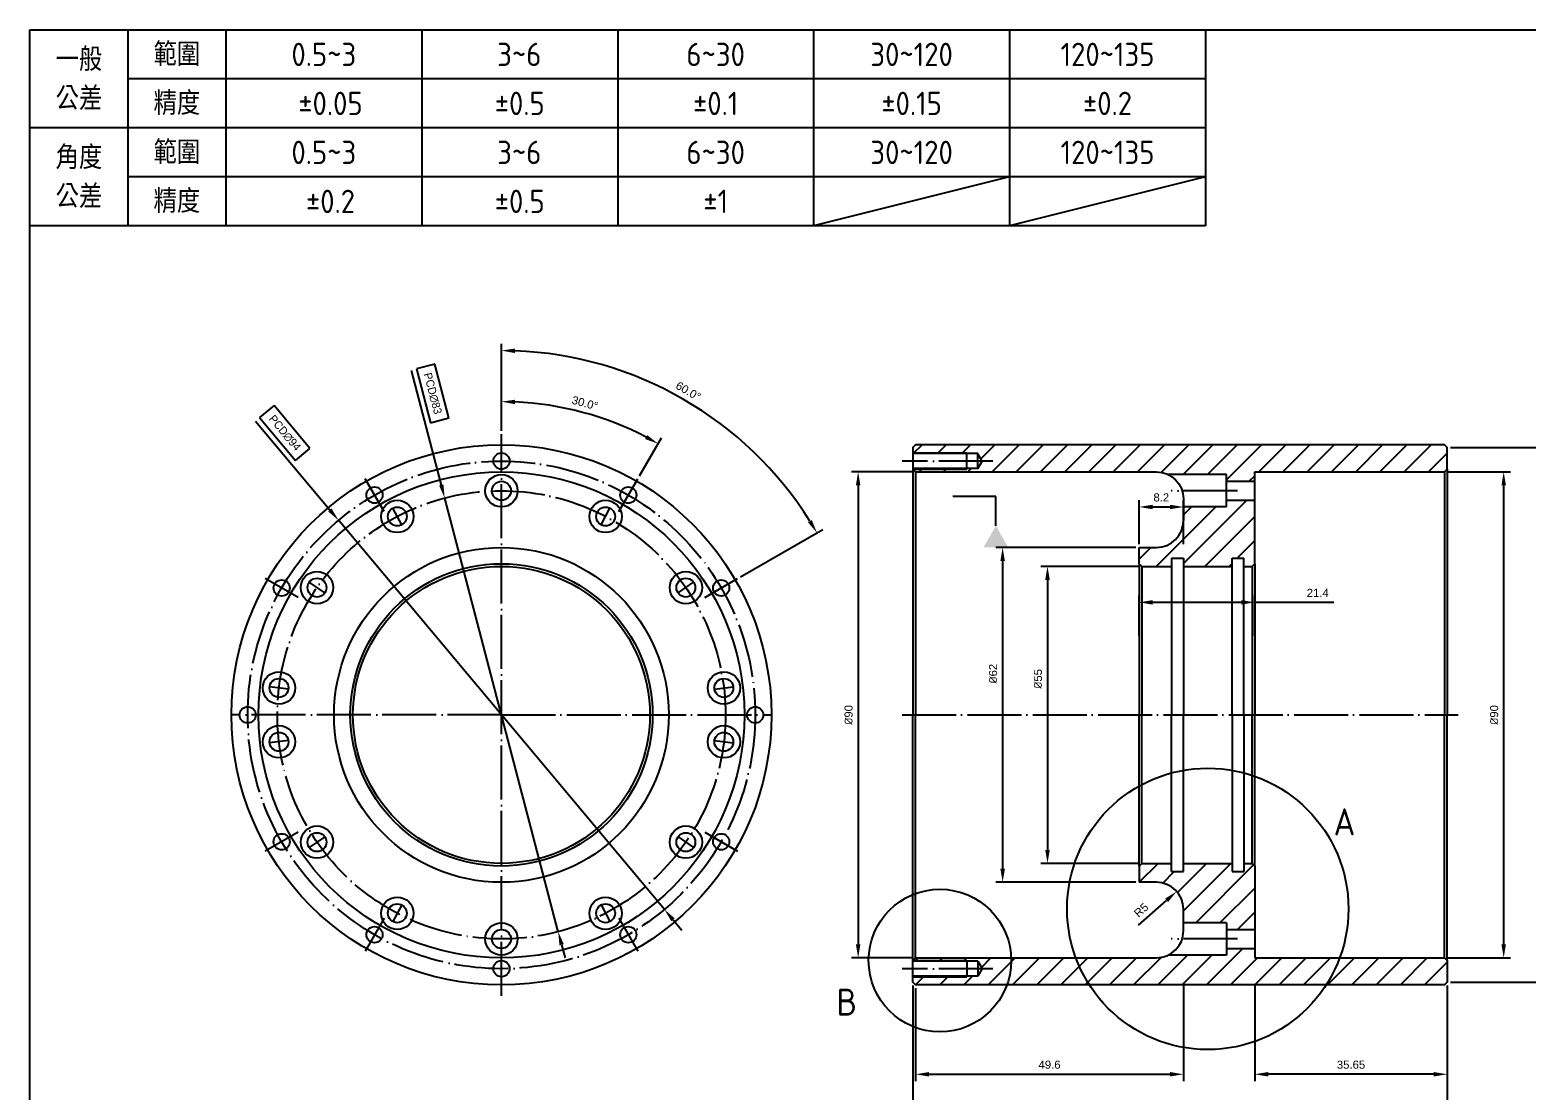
# Model space of a CAD drawing. Header units: millimetres. Extents: x -1183 to 2432, y -404 to 1213.
# Drawn here: x 0 to 277.1, y 100.7 to 297 of the extents above; entities that cross this region are included whole.
import ezdxf
from ezdxf import colors
from ezdxf.entities.mleader import LeaderData, LeaderLine
from ezdxf.math import Vec2, Vec3

# ---------------------------------------------------------------- set-up
doc = ezdxf.new("R2010")
doc.units = ezdxf.units.MM
doc.linetypes.add('c10', pattern=[12, 10, -1, 0, -1])
for name, color, linetype in [('中心線', 1, 'c10'), ('文字', 2, 'Continuous'), ('標註', 3, 'Continuous'), ('標註線', 3, 'Continuous'), ('細實線', 4, 'Continuous')]:
    doc.layers.add(name, color=color, linetype=linetype)
doc.styles.get("Standard").update_dxf_attribs({"font": 'isocp.shx', "height": 5, "bigfont": 'chineset.shx'})
doc.styles.add('可註解', font='arial.ttf')
doc.dimstyles.new('ISO-25', dxfattribs={"dimtxt": 1.5, "dimasz": 2.5, "dimexe": 1.25, "dimexo": 0.625, "dimgap": 1, "dimtad": 1, "dimdec": 3, "dimdsep": 46, "dimtxsty": '可註解', "dimcen": 2.5, "dimclrd": 3, "dimclre": 3, "dimclrt": 3, "dimadec": 1, "dimazin": 0, "dimtfac": 1, "dimtdec": 3, "dimtmove": 0, "dimatfit": 3, "dimfxl": 1, "dimtfill": 1, "dimtfillclr": 256, "dimarcsym": 0})
pattern_1 = [(45, (95.7525, 74.346), (-2.245064, 2.245064), [])]

# ---------------------------------------------------------------- blocks, each defined once
blk = doc.blocks.new('*D241')
at = {"layer": '標註線', "color": 3, "lineweight": -2, "transparency": 16777216}
for p, q in [((87.33, 222.78), (87.33, 229.41)), ((112.89, 214.43), (116.96, 221.47))]:
    blk.add_line(p, q, dxfattribs=at)
blk.add_arc((87.33, 170.16), 58, 62.4698, 87.5302, dxfattribs=at)
at = {"layer": '標註線', "color": 3, "transparency": 16777216}
for points in [[(89.82, 227.69), (89.84, 228.52), (87.33, 228.16)], [(114.34, 221.96), (113.94, 221.23), (116.33, 220.39)]]:
    blk.add_solid(points, dxfattribs=at)
at = {"layer": '標註線', "color": 3, "transparency": 16777216, "insert": (102.8, 227.89), "char_height": 1.5, "attachment_point": 5, "rotation": 345, "style": '可註解', "bg_fill": 3, "box_fill_scale": 1.1, "bg_fill_color": 256, "bg_fill_true_color": 13158600, "bg_fill_transparency": 0}
blk.add_mtext('30.0°', dxfattribs=at)
blk = doc.blocks.new('*D242')
at = {"layer": '標註線', "color": 3, "lineweight": -2, "transparency": 16777216}
for p, q in [((87.33, 222.78), (87.33, 238.87)), ((131.61, 195.72), (146.84, 204.51))]:
    blk.add_line(p, q, dxfattribs=at)
blk.add_arc((87.33, 170.16), 67.46, 32.1234, 87.8766, dxfattribs=at)
at = {"layer": '標註線', "color": 3, "transparency": 16777216}
for points in [[(89.82, 237.16), (89.84, 237.99), (87.33, 237.62)], [(144.82, 206.24), (144.11, 205.81), (145.75, 203.89)]]:
    blk.add_solid(points, dxfattribs=at)
at = {"layer": '標註線', "color": 3, "transparency": 16777216, "insert": (121.94, 230.11), "char_height": 1.5, "attachment_point": 5, "rotation": 330, "style": '可註解', "bg_fill": 3, "box_fill_scale": 1.1, "bg_fill_color": 256, "bg_fill_true_color": 13158600, "bg_fill_transparency": 0}
blk.add_mtext('60.0°', dxfattribs=at)
blk = doc.blocks.new('*D243')
at = {"layer": '標註線', "color": 3, "lineweight": -2, "transparency": 16777216}
for p, q in [((70.63, 233.96), (76.19, 212.72)), ((97.84, 130.01), (76.82, 210.31)), ((98.47, 127.59), (99.11, 125.17))]:
    blk.add_line(p, q, dxfattribs=at)
at = {"layer": '標註線', "color": 3, "transparency": 16777216}
for points in [[(76.59, 212.83), (75.79, 212.62), (76.82, 210.31)], [(98.88, 127.7), (98.07, 127.49), (97.84, 130.01)]]:
    blk.add_solid(points, dxfattribs=at)
at = {"layer": '標註線', "color": 3, "transparency": 16777216, "insert": (74.59, 229.68), "char_height": 1.5, "attachment_point": 5, "rotation": 284.6675, "style": '可註解', "bg_fill": 3, "box_fill_scale": 1.1, "bg_fill_color": 256, "bg_fill_true_color": 13158600, "bg_fill_transparency": 0}
blk.add_mtext('{\\fGulim|b0|i0|c136|p0;PCD\\fGulim|b0|i0|c129|p0;∅83}', dxfattribs=at)
at = {"layer": '標註線', "color": 3, "lineweight": -2, "transparency": 16777216}
for p, q in [((74.99, 235.1), (71.6, 234.21)), ((71.6, 234.21), (74.2, 224.26)), ((77.59, 225.15), (74.99, 235.1)), ((74.2, 224.26), (77.59, 225.15))]:
    blk.add_line(p, q, dxfattribs=at)
blk = doc.blocks.new('*D244')
at = {"layer": '標註線', "color": 3, "lineweight": -2, "transparency": 16777216}
for p, q in [((41.77, 224.56), (55.55, 208.11)), ((117.51, 134.12), (57.16, 206.19)), ((119.11, 132.21), (120.72, 130.29))]:
    blk.add_line(p, q, dxfattribs=at)
at = {"layer": '標註線', "color": 3, "transparency": 16777216}
for points in [[(55.87, 208.38), (55.23, 207.84), (57.16, 206.19)], [(119.43, 132.47), (118.79, 131.94), (117.51, 134.12)]]:
    blk.add_solid(points, dxfattribs=at)
at = {"layer": '標註線', "color": 3, "transparency": 16777216, "insert": (47.21, 222.36), "char_height": 1.5, "attachment_point": 5, "rotation": 309.9433, "style": '可註解', "bg_fill": 3, "box_fill_scale": 1.1, "bg_fill_color": 256, "bg_fill_true_color": 13158600, "bg_fill_transparency": 0}
blk.add_mtext('{\\fGulim|b0|i0|c136|p0;PCD\\fGulim|b0|i0|c129|p0;∅94}', dxfattribs=at)
at = {"layer": '標註線', "color": 3, "lineweight": -2, "transparency": 16777216}
for p, q in [((45.22, 227.45), (42.54, 225.2)), ((51.87, 219.51), (45.22, 227.45)), ((42.54, 225.2), (49.19, 217.26)), ((49.19, 217.26), (51.87, 219.51))]:
    blk.add_line(p, q, dxfattribs=at)
blk = doc.blocks.new('*D245')
at = {"layer": '標註', "color": 3, "lineweight": -2, "transparency": 16777216}
for p, q in [((204.83, 201.16), (178.91, 201.16)), ((180.16, 198.66), (180.16, 141.66)), ((204.83, 139.16), (178.91, 139.16))]:
    blk.add_line(p, q, dxfattribs=at)
at = {"layer": '標註', "color": 3, "transparency": 16777216}
for points in [[(179.74, 198.66), (180.58, 198.66), (180.16, 201.16)], [(179.74, 141.66), (180.58, 141.66), (180.16, 139.16)]]:
    blk.add_solid(points, dxfattribs=at)
at = {"layer": '標註', "color": 3, "transparency": 16777216, "insert": (178.39, 177.79), "char_height": 1.5, "attachment_point": 5, "rotation": 90, "style": '可註解', "bg_fill": 3, "box_fill_scale": 1.1, "bg_fill_color": 256, "bg_fill_true_color": 13158600, "bg_fill_transparency": 0}
blk.add_mtext('{\\fISOCPEUR|b0|i0|c136|p34;%%C}62', dxfattribs=at)
blk = doc.blocks.new('*D246')
at = {"layer": '標註', "color": 3, "lineweight": -2, "transparency": 16777216}
for p, q in [((205.33, 197.66), (187.22, 197.66)), ((188.47, 195.16), (188.47, 145.16)), ((205.33, 142.66), (187.22, 142.66))]:
    blk.add_line(p, q, dxfattribs=at)
at = {"layer": '標註', "color": 3, "transparency": 16777216}
for points in [[(188.05, 195.16), (188.88, 195.16), (188.47, 197.66)], [(188.05, 145.16), (188.88, 145.16), (188.47, 142.66)]]:
    blk.add_solid(points, dxfattribs=at)
at = {"layer": '標註', "color": 3, "transparency": 16777216, "insert": (186.7, 176.83), "char_height": 1.5, "attachment_point": 5, "rotation": 90, "style": '可註解', "bg_fill": 3, "box_fill_scale": 1.1, "bg_fill_color": 256, "bg_fill_true_color": 13158600, "bg_fill_transparency": 0}
blk.add_mtext('{\\fISOCPEUR|b0|i0|c136|p34;%%C}55', dxfattribs=at)
blk = doc.blocks.new('*D247')
at = {"layer": '標註', "color": 3, "lineweight": -2, "transparency": 16777216}
for p, q in [((205.45, 201.78), (205.45, 209.91)), ((207.95, 208.66), (211.15, 208.66)), ((213.65, 201.78), (213.65, 209.91))]:
    blk.add_line(p, q, dxfattribs=at)
at = {"layer": '標註', "color": 3, "transparency": 16777216}
for points in [[(207.95, 209.07), (207.95, 208.24), (205.45, 208.66)], [(211.15, 209.07), (211.15, 208.24), (213.65, 208.66)]]:
    blk.add_solid(points, dxfattribs=at)
at = {"layer": '標註', "color": 3, "transparency": 16777216, "insert": (209.55, 210.42), "char_height": 1.5, "attachment_point": 5, "style": '可註解', "bg_fill": 3, "box_fill_scale": 1.1, "bg_fill_color": 256, "bg_fill_true_color": 13158600, "bg_fill_transparency": 0}
blk.add_mtext('8.2', dxfattribs=at)
blk = doc.blocks.new('*D248')
at = {"layer": '標註', "color": 3, "lineweight": -2, "transparency": 16777216}
for p, q in [((163.43, 215.16), (152.15, 215.16)), ((153.4, 212.66), (153.4, 127.66)), ((163.43, 125.16), (152.15, 125.16))]:
    blk.add_line(p, q, dxfattribs=at)
at = {"layer": '標註', "color": 3, "transparency": 16777216}
for points in [[(152.98, 212.66), (153.81, 212.66), (153.4, 215.16)], [(152.98, 127.66), (153.81, 127.66), (153.4, 125.16)]]:
    blk.add_solid(points, dxfattribs=at)
at = {"layer": '標註', "color": 3, "transparency": 16777216, "insert": (151.63, 170.16), "char_height": 1.5, "attachment_point": 5, "rotation": 90, "style": '可註解', "bg_fill": 3, "box_fill_scale": 1.1, "bg_fill_color": 256, "bg_fill_true_color": 13158600, "bg_fill_transparency": 0}
blk.add_mtext('{\\fISOCPEUR|b0|i0|c136|p34;%%C}90', dxfattribs=at)
blk = doc.blocks.new('*D249')
at = {"layer": '標註', "color": 3, "lineweight": -2, "transparency": 16777216}
for p, q in [((263.13, 219.66), (285.36, 219.66)), ((284.11, 217.16), (284.11, 123.16)), ((263.13, 120.66), (285.36, 120.66))]:
    blk.add_line(p, q, dxfattribs=at)
at = {"layer": '標註', "color": 3, "transparency": 16777216}
for points in [[(283.7, 217.16), (284.53, 217.16), (284.11, 219.66)], [(283.7, 123.16), (284.53, 123.16), (284.11, 120.66)]]:
    blk.add_solid(points, dxfattribs=at)
at = {"layer": '標註', "color": 3, "transparency": 16777216, "insert": (282.35, 170.16), "char_height": 1.5, "attachment_point": 5, "rotation": 90, "style": '可註解', "bg_fill": 3, "box_fill_scale": 1.1, "bg_fill_color": 256, "bg_fill_true_color": 13158600, "bg_fill_transparency": 0}
blk.add_mtext('{\\fISOCPEUR|b0|i0|c136|p34;%%C}99', dxfattribs=at)
blk = doc.blocks.new('*D250')
at = {"layer": '標註', "color": 3, "lineweight": -2, "transparency": 16777216}
for p, q in [((262.63, 215.16), (274.21, 215.16)), ((272.96, 127.66), (272.96, 212.66)), ((262.63, 125.16), (274.21, 125.16))]:
    blk.add_line(p, q, dxfattribs=at)
at = {"layer": '標註', "color": 3, "transparency": 16777216}
for points in [[(272.55, 212.66), (273.38, 212.66), (272.96, 215.16)], [(272.55, 127.66), (273.38, 127.66), (272.96, 125.16)]]:
    blk.add_solid(points, dxfattribs=at)
at = {"layer": '標註', "color": 3, "transparency": 16777216, "insert": (271.2, 170.16), "char_height": 1.5, "attachment_point": 5, "rotation": 90, "style": '可註解', "bg_fill": 3, "box_fill_scale": 1.1, "bg_fill_color": 256, "bg_fill_true_color": 13158600, "bg_fill_transparency": 0}
blk.add_mtext('{\\fISOCPEUR|b0|i0|c136|p34;%%C}90', dxfattribs=at)
blk = doc.blocks.new('*D251')
at = {"layer": '標註', "color": 3, "lineweight": -2, "transparency": 16777216}
for p, q in [((205.45, 184.78), (205.45, 192.25)), ((226.85, 184.78), (226.85, 192.25)), ((207.95, 191), (224.35, 191)), ((226.85, 191), (241.48, 191))]:
    blk.add_line(p, q, dxfattribs=at)
at = {"layer": '標註', "color": 3, "transparency": 16777216}
for points in [[(207.95, 191.41), (207.95, 190.58), (205.45, 191)], [(224.35, 191.41), (224.35, 190.58), (226.85, 191)]]:
    blk.add_solid(points, dxfattribs=at)
at = {"layer": '標註', "color": 3, "transparency": 16777216, "insert": (238.52, 192.75), "char_height": 1.5, "attachment_point": 5, "style": '可註解', "bg_fill": 3, "box_fill_scale": 1.1, "bg_fill_color": 256, "bg_fill_true_color": 13158600, "bg_fill_transparency": 0}
blk.add_mtext('21.4', dxfattribs=at)
blk = doc.blocks.new('*D261')
at = {"layer": '標註', "color": 3, "lineweight": -2, "transparency": 16777216}
for p, q in [((164.05, 119.53), (164.05, 102.35)), ((213.65, 120.03), (213.65, 102.35)), ((166.55, 103.6), (211.15, 103.6))]:
    blk.add_line(p, q, dxfattribs=at)
at = {"layer": '標註', "color": 3, "transparency": 16777216}
for points in [[(166.55, 104.02), (166.55, 103.19), (164.05, 103.6)], [(211.15, 104.02), (211.15, 103.19), (213.65, 103.6)]]:
    blk.add_solid(points, dxfattribs=at)
at = {"layer": '標註', "color": 3, "transparency": 16777216, "insert": (188.85, 105.37), "char_height": 1.5, "attachment_point": 5, "style": '可註解', "bg_fill": 3, "box_fill_scale": 1.1, "bg_fill_color": 256, "bg_fill_true_color": 13158600, "bg_fill_transparency": 0}
blk.add_mtext('49.6', dxfattribs=at)
blk = doc.blocks.new('*D262')
at = {"layer": '標註', "color": 3, "lineweight": -2, "transparency": 16777216}
for p, q in [((226.85, 120.03), (226.85, 102.35)), ((262.5, 120.03), (262.5, 102.35)), ((260, 103.6), (229.35, 103.6))]:
    blk.add_line(p, q, dxfattribs=at)
at = {"layer": '標註', "color": 3, "transparency": 16777216}
for points in [[(229.35, 104.02), (229.35, 103.19), (226.85, 103.6)], [(260, 104.02), (260, 103.19), (262.5, 103.6)]]:
    blk.add_solid(points, dxfattribs=at)
at = {"layer": '標註', "color": 3, "transparency": 16777216, "insert": (244.68, 105.37), "char_height": 1.5, "attachment_point": 5, "style": '可註解', "bg_fill": 3, "box_fill_scale": 1.1, "bg_fill_color": 256, "bg_fill_true_color": 13158600, "bg_fill_transparency": 0}
blk.add_mtext('35.65', dxfattribs=at)
blk = doc.blocks.new('*D263')
at = {"layer": '標註', "color": 3, "lineweight": -2, "transparency": 16777216}
for p, q in [((163.55, 120.03), (163.55, 91.01)), ((262.5, 120.03), (262.5, 91.01)), ((166.05, 92.26), (260, 92.26))]:
    blk.add_line(p, q, dxfattribs=at)
at = {"layer": '標註', "color": 3, "transparency": 16777216}
for points in [[(166.05, 92.68), (166.05, 91.84), (163.55, 92.26)], [(260, 92.68), (260, 91.84), (262.5, 92.26)]]:
    blk.add_solid(points, dxfattribs=at)
at = {"layer": '標註', "color": 3, "transparency": 16777216, "insert": (213.03, 94.03), "char_height": 1.5, "attachment_point": 5, "style": '可註解', "bg_fill": 3, "box_fill_scale": 1.1, "bg_fill_color": 256, "bg_fill_true_color": 13158600, "bg_fill_transparency": 0}
blk.add_mtext('98.95', dxfattribs=at)
blk = doc.blocks.new('*D272')
at = {"layer": '標註', "color": 3, "lineweight": -2, "transparency": 16777216}
blk.add_line((205.33, 131.22), (210.52, 135.81), dxfattribs=at)
at = {"layer": '標註', "color": 3, "transparency": 16777216}
blk.add_solid([(210.25, 136.13), (210.8, 135.5), (212.4, 137.47)], dxfattribs=at)
at = {"layer": '標註', "color": 3, "transparency": 16777216, "insert": (205.82, 134.01), "char_height": 1.5, "attachment_point": 5, "rotation": 41.4879, "style": '可註解', "bg_fill": 3, "box_fill_scale": 1.1, "bg_fill_color": 256, "bg_fill_true_color": 13158600, "bg_fill_transparency": 0}
blk.add_mtext('R5', dxfattribs=at)
blk = doc.blocks.new('_DatumFilled')
at = {"color": 0, "linetype": 'ByBlock'}
blk.add_solid([(0, 0.577), (-1, 0), (0, -0.577)], dxfattribs=at)

msp = doc.modelspace()

# ---------------------------------------------------------------- hatches: boundary and pattern name
at = {"layer": '細實線'}
h = msp.add_hatch(dxfattribs=at)
h.set_pattern_fill('ANSI31', color=256)
h.set_pattern_definition(pattern_1)
h.paths.add_polyline_path([(164.0504, 220.158), (163.5504, 219.658), (163.5504, 218.658), (173.5504, 218.658), (175.5504, 218.558), (176.3552, 217.1519), (175.5504, 215.758), (173.5504, 215.758), (173.5504, 215.658), (163.5504, 215.658), (164.0504, 215.158), (208.5727, 215.158, -0.11323701), (210.7521, 214.658), (221.6504, 214.658), (221.6504, 213.408), (226.8504, 213.408), (226.8504, 215.158), (262.0004, 215.158), (262.5004, 215.658), (262.5004, 220.158)])
h = msp.add_hatch(dxfattribs=at)
h.set_pattern_fill('ANSI31', color=256)
h.set_pattern_definition([(45, (-11.3607, 435.6708), (-2.245064, 2.245064), [])])
h.paths.add_polyline_path([(213.6504, 208.658), (213.6504, 206.158, -0.41421356), (208.6504, 201.158), (205.4504, 201.158), (205.4504, 198.158), (205.9504, 197.658), (211.4504, 197.658), (211.4504, 199.158), (213.6504, 199.158), (213.6504, 197.658), (222.6504, 197.658), (222.6504, 199.158), (224.8504, 199.158), (224.8504, 197.658), (226.3504, 197.658), (226.8504, 198.158), (226.8504, 209.908), (221.6504, 209.908), (221.6504, 208.658)])
h = msp.add_hatch(dxfattribs=at)
h.set_pattern_fill('ANSI31', color=256)
h.set_pattern_definition(pattern_1)
h.paths.add_polyline_path([(262.5004, 120.158), (262.5004, 124.658), (262.0004, 125.158), (226.8504, 125.158), (226.8504, 126.908), (221.6504, 126.908), (221.6504, 125.658), (210.7521, 125.658, -0.11323701), (208.5727, 125.158), (164.0504, 125.158), (163.5504, 124.658), (173.5504, 124.658), (175.5504, 124.558), (176.3552, 123.1641), (175.5504, 121.758), (173.5504, 121.758), (173.5504, 121.658), (163.5504, 121.658), (163.5504, 120.658), (164.0504, 120.158)])
edge = h.paths.add_edge_path()
edge.add_line((205.4504, 139.158), (208.6504, 139.158))
edge.add_arc((208.6504, 134.158), 5, 0, 90, ccw=False)
edge.add_line((213.6504, 134.158), (213.6504, 131.658))
edge.add_line((213.6504, 131.658), (221.6504, 131.658))
edge.add_line((221.6504, 131.658), (221.6504, 130.408))
edge.add_line((221.6504, 130.408), (226.8504, 130.408))
edge.add_line((226.8504, 130.408), (226.8504, 142.158))
edge.add_line((226.8504, 142.158), (226.3504, 142.658))
edge.add_line((226.3504, 142.658), (224.8504, 142.658))
edge.add_line((224.8504, 142.658), (224.8504, 141.158))
edge.add_line((224.8504, 141.158), (222.6504, 141.158))
edge.add_line((222.6504, 141.158), (222.6504, 142.658))
edge.add_line((222.6504, 142.658), (213.6504, 142.658))
edge.add_line((213.6504, 142.658), (213.6504, 141.158))
edge.add_line((213.6504, 141.158), (211.4504, 141.158))
edge.add_line((211.4504, 141.158), (211.4504, 142.658))
edge.add_line((211.4504, 142.658), (205.9504, 142.658))
edge.add_line((205.9504, 142.658), (205.4504, 142.158))
edge.add_line((205.4504, 142.158), (205.4504, 139.158))

# ---------------------------------------------------------------- linework, layer by layer
for p, q in [((18.144, 297), (18.144, 278.856)), ((36.288, 297), (36.288, 278.856)), ((72.576, 297), (72.576, 278.856)), ((108.864, 297), (108.864, 278.856)), ((145.152, 297), (145.152, 278.856)), ((181.44, 297), (181.44, 278.856)), ((217.728, 297), (217.728, 278.856)), ((217.728, 287.928), (18.144, 287.928)), ((217.728, 278.856), (0, 278.856)), ((18.144, 278.856), (18.144, 260.712)), ((36.288, 278.856), (36.288, 260.712)), ((72.576, 278.856), (72.576, 260.712)), ((108.864, 278.856), (108.864, 260.712)), ((145.152, 278.856), (145.152, 260.712)), ((181.44, 278.856), (181.44, 260.712)), ((217.728, 278.856), (217.728, 260.712)), ((217.728, 269.784), (18.144, 269.784)), ((181.44, 269.784), (145.152, 260.712)), ((217.728, 269.784), (181.44, 260.712)), ((217.728, 260.712), (0, 260.712)), ((163.5504, 218.658), (173.5504, 218.658)), ((175.5504, 218.558), (163.5504, 218.558)), ((173.5504, 215.658), (173.5504, 218.658)), ((175.5504, 215.758), (175.5504, 218.558)), ((176.3552, 217.1519), (175.5504, 218.558)), ((175.5504, 215.758), (176.3552, 217.1519)), ((175.5504, 215.758), (163.5504, 215.758)), ((163.5504, 215.658), (173.5504, 215.658)), ((163.5504, 215.658), (163.5504, 170.158)), ((164.0504, 215.158), (164.0504, 170.158)), ((221.6504, 214.658), (210.8299, 214.658)), ((221.6504, 208.658), (221.6504, 214.658)), ((221.6504, 209.908), (221.6504, 213.408)), ((221.6504, 213.408), (226.8504, 213.408)), ((226.8504, 198.158), (226.8504, 215.158)), ((262.0004, 215.158), (262.0004, 170.158)), ((262.5004, 215.658), (262.5004, 170.158)), ((221.6504, 208.658), (213.6504, 208.658)), ((221.6504, 209.908), (226.8504, 209.908)), ((205.4504, 198.158), (205.4504, 201.158)), ((205.4504, 201.158), (208.6504, 201.158)), ((205.9504, 197.658), (205.4504, 198.158)), ((205.4504, 198.158), (205.4504, 170.158)), ((205.9504, 197.658), (211.4504, 197.658)), ((205.9504, 197.658), (205.9504, 170.158)), ((211.4504, 199.158), (211.4504, 170.158)), ((211.4504, 199.158), (213.6504, 199.158)), ((213.6504, 199.158), (213.6504, 170.158)), ((213.6504, 197.658), (222.6504, 197.658)), ((222.6504, 170.158), (222.6504, 199.158)), ((222.6504, 199.158), (224.8504, 199.158)), ((224.8504, 170.158), (224.8504, 199.158)), ((224.8504, 197.658), (226.3504, 197.658)), ((226.3504, 197.658), (226.8504, 198.158)), ((226.3504, 197.658), (226.3504, 170.158)), ((226.8504, 198.158), (226.8504, 170.158)), ((163.5504, 124.658), (163.5504, 170.158)), ((164.0504, 125.158), (164.0504, 170.158)), ((205.4504, 142.158), (205.4504, 170.158)), ((205.9504, 142.658), (205.9504, 170.158)), ((211.4504, 141.158), (211.4504, 170.158)), ((213.6504, 141.158), (213.6504, 170.158)), ((222.6504, 170.158), (222.6504, 141.158)), ((224.8504, 170.158), (224.8504, 141.158)), ((226.3504, 142.658), (226.3504, 170.158)), ((226.8504, 142.158), (226.8504, 170.158)), ((262.0004, 125.158), (262.0004, 170.158)), ((262.5004, 124.658), (262.5004, 170.158)), ((205.9504, 142.658), (205.4504, 142.158)), ((205.4504, 142.158), (205.4504, 139.158)), ((205.9504, 142.658), (211.4504, 142.658)), ((213.6504, 142.658), (222.6504, 142.658)), ((224.8504, 142.658), (226.3504, 142.658)), ((226.3504, 142.658), (226.8504, 142.158)), ((226.8504, 142.158), (226.8504, 125.158)), ((211.4504, 141.158), (213.6504, 141.158)), ((222.6504, 141.158), (224.8504, 141.158)), ((221.6504, 131.658), (213.6504, 131.658)), ((221.6504, 131.658), (221.6504, 125.658)), ((221.6504, 130.408), (221.6504, 126.908)), ((221.6504, 130.408), (226.8504, 130.408)), ((221.6504, 125.658), (210.8299, 125.658)), ((221.6504, 126.908), (226.8504, 126.908)), ((163.5504, 124.658), (173.5504, 124.658)), ((175.5504, 124.558), (163.5504, 124.558)), ((173.5504, 124.658), (173.5504, 121.658)), ((175.5504, 124.558), (175.5504, 121.758)), ((175.5504, 124.558), (176.3552, 123.1641)), ((176.3552, 123.1641), (175.5504, 121.758)), ((175.5504, 121.758), (163.5504, 121.758)), ((163.5504, 121.658), (173.5504, 121.658))]:
    msp.add_line(p, q)
msp.add_lwpolyline([(0, 297), (420, 297), (420, 0), (0, 0)], close=True)
for points in [[(226.8504, 215.158), (262.0004, 215.158), (262.5004, 215.658), (262.5004, 219.658), (262.0004, 220.158), (164.0504, 220.158), (163.5504, 219.658), (163.5504, 215.658), (164.0504, 215.158), (208.6504, 215.158, -0.41421356), (213.6504, 210.158), (213.6504, 206.158)], [(226.8504, 125.158), (262.0004, 125.158), (262.5004, 124.658), (262.5004, 120.658), (262.0004, 120.158), (164.0504, 120.158), (163.5504, 120.658), (163.5504, 124.658), (164.0504, 125.158), (208.6504, 125.158, 0.41421356), (213.6504, 130.158), (213.6504, 134.158, 0.41421356), (208.6504, 139.158), (205.4504, 139.158)]]:
    msp.add_lwpolyline(points, format="xyb")
for centre, radius in [((87.3309, 170.158), 50), ((87.3309, 217.158), 1.5), ((87.3309, 170.158), 45), ((87.3309, 211.658), 3), ((87.3309, 211.658), 1.75), ((63.8309, 210.8612), 1.5), ((110.8309, 210.8612), 1.5), ((68.04, 206.9018), 3), ((68.04, 206.9018), 1.75), ((106.6218, 206.9018), 3), ((106.6218, 206.9018), 1.75), ((87.3309, 170.158), 31), ((87.3309, 170.158), 28), ((87.3309, 170.158), 27.5), ((46.6277, 193.658), 1.5), ((53.1707, 193.7235), 3), ((53.1707, 193.7235), 1.75), ((121.4911, 193.7235), 3), ((121.4911, 193.7235), 1.75), ((128.0341, 193.658), 1.5), ((46.1315, 175.1436), 3), ((128.5303, 175.1436), 3), ((46.1315, 175.1436), 1.75), ((128.5303, 175.1436), 1.75), ((40.3309, 170.158), 1.5), ((134.3309, 170.158), 1.5), ((46.1315, 165.1723), 3), ((46.1315, 165.1723), 1.75), ((128.5303, 165.1723), 3), ((128.5303, 165.1723), 1.75), ((46.6277, 146.658), 1.5), ((53.1707, 146.5924), 3), ((53.1707, 146.5924), 1.75), ((121.4911, 146.5924), 3), ((121.4911, 146.5924), 1.75), ((128.0341, 146.658), 1.5), ((68.04, 133.4141), 3), ((106.6218, 133.4141), 3), ((68.04, 133.4141), 1.75), ((106.6218, 133.4141), 1.75), ((63.8309, 129.4548), 1.5), ((87.3309, 128.658), 3), ((87.3309, 128.658), 1.75), ((110.8309, 129.4548), 1.5), ((87.3309, 123.158), 1.5)]:
    msp.add_circle(centre, radius)
msp.add_arc((208.6504, 206.158), 5, 270, 0)
at = {"layer": '中心線'}
for p, q in [((87.3309, 118.158), (87.3309, 222.158)), ((178.3517, 217.158), (161.5504, 217.158)), ((65.5809, 207.8301), (62.0809, 213.8922)), ((109.0809, 207.8301), (112.5809, 213.8922)), ((223.6504, 211.658), (211.3424, 211.658)), ((68.8534, 205.3524), (67.2265, 208.4512)), ((105.8084, 205.3524), (107.4353, 208.4512)), ((49.6588, 191.908), (43.5966, 195.408)), ((54.6112, 192.7297), (51.7302, 194.7172)), ((120.0506, 192.7297), (122.9315, 194.7172)), ((125.003, 191.908), (131.0652, 195.408)), ((47.8688, 174.9334), (44.3941, 175.3539)), ((126.793, 174.9334), (130.2676, 175.3539)), ((87.3309, 170.158), (37.3309, 170.158)), ((87.3309, 170.158), (137.3309, 170.158)), ((161.5504, 170.158), (264.5004, 170.158)), ((47.8688, 165.3825), (44.3941, 164.962)), ((126.793, 165.3825), (130.2676, 164.962)), ((49.6588, 148.408), (43.5966, 144.908)), ((54.6112, 147.5862), (51.7302, 145.5987)), ((120.0506, 147.5862), (122.9315, 145.5987)), ((125.003, 148.408), (131.0652, 144.908)), ((68.8534, 134.9636), (67.2265, 131.8647)), ((105.8084, 134.9636), (107.4353, 131.8647)), ((65.5809, 132.4859), (62.0809, 126.4237)), ((109.0809, 132.4859), (112.5809, 126.4237)), ((223.6504, 128.658), (211.3424, 128.658)), ((178.3517, 123.158), (161.5504, 123.158))]:
    msp.add_line(p, q, dxfattribs=at)
for radius in [47, 41.5]:
    msp.add_circle((87.3309, 170.158), radius, dxfattribs=at)
at = {"layer": '細實線'}
for centre, radius in [((218.1504, 134.2351), 26.054), ((168.5504, 124.658), 13.2064)]:
    msp.add_circle(centre, radius, dxfattribs=at)

# ---------------------------------------------------------------- texts
at = {"layer": '文字', "char_height": 4.32, "attachment_point": 5}
for s, width, insert in [('一般\\P公差', 30, (9.072, 287.928)), ('範圍', 30, (27.216, 292.464)), ('\\pxqc;0.5~3', 60, (54.432, 292.464)), ('3~6', 60, (90.6343, 292.464)), ('6~30', 60, (127.008, 292.464)), ('30~120', 60, (163.296, 292.464)), ('120~135', 60, (199.584, 292.464)), ('\\pxqc;精度', 30, (27.216, 283.392)), ('\\pxqc; %%P0.05', 60, (54.432, 283.392)), ('\\pxqc;%%P0.5', 60, (90.72, 283.392)), ('\\pxqc;%%P0.1', 60, (127.008, 283.392)), ('\\pxqc;%%P0.15', 60, (163.296, 283.392)), ('\\pxqc;%%P0.2', 60, (199.584, 283.392)), ('角度\\P公差', 30, (9.072, 269.784)), ('範圍', 30, (27.216, 274.32)), ('\\pxqc;0.5~3', 60, (54.432, 274.32)), ('3~6', 60, (90.6343, 274.32)), ('6~30', 60, (127.008, 274.32)), ('30~120', 60, (163.296, 274.32)), ('120~135', 60, (199.584, 274.32)), ('\\pxqc;精度', 30, (27.216, 265.248)), ('\\pxqc; %%P0.2', 60, (54.432, 265.248)), ('\\pxqc;%%P0.5', 60, (90.72, 265.248)), ('\\pxqc;%%P1', 60, (127.008, 265.248))]:
    msp.add_mtext_dynamic_manual_height_columns(s, width=width, gutter_width=25, heights=[0], dxfattribs=dict(at, insert=insert))
at = {"layer": '標註', "char_height": 5, "attachment_point": 1}
for s, width, insert in [('A', 27.464251, (241.4482, 152.8488)), ('B', 12.272886, (149.3857, 119.4702))]:
    msp.add_mtext_dynamic_manual_height_columns(s, width=width, gutter_width=25, heights=[0], dxfattribs=dict(at, insert=insert))

# ---------------------------------------------------------------- next in the draw order: dimensions: what is measured, and where the dimension line sits
at = {"layer": '標註'}
for base, p1, p2, picture, middle in [((284.1121, 120.658), (262.5004, 219.658), (262.5004, 120.658), '*D249', (282.3462, 170.158)), ((153.3961, 125.158), (164.0504, 215.158), (164.0504, 125.158), '*D248', (151.6303, 170.158))]:
    dim = msp.add_linear_dim(base=base, p1=p1, p2=p2, angle=90, text='{\\fISOCPEUR|b0|i0|c136|p34;%%C}<>', dimstyle='ISO-25', dxfattribs=at)
    dim.commit()
    dim.dimension.update_dxf_attribs({"geometry": picture, "text_midpoint": middle})
dim = msp.add_linear_dim(base=(180.1593, 139.158), p1=(205.4504, 201.158), p2=(205.4504, 139.158), angle=90, text='{\\fISOCPEUR|b0|i0|c136|p34;%%C}<>', dimstyle='ISO-25', dxfattribs=at)
dim.commit()
dim.dimension.update_dxf_attribs({"geometry": '*D245', "text_midpoint": (180.1593, 177.7858), "dimtype": 160})
dim = msp.add_radius_dim(center=(208.6504, 134.158), mpoint=(212.3959, 137.4703), dimstyle='ISO-25', dxfattribs=at)
dim.commit()
dim.dimension.update_dxf_attribs({"geometry": '*D272', "text_midpoint": (206.9912, 132.6906), "dimtype": 164})
dim = msp.add_linear_dim(base=(213.6504, 103.6021), p1=(164.0504, 120.158), p2=(213.6504, 120.658), dimstyle='ISO-25', dxfattribs=at)
dim.commit()
dim.dimension.update_dxf_attribs({"geometry": '*D261', "text_midpoint": (188.8504, 105.3679)})
at = {"layer": '標註線'}
dim = msp.add_angular_dim_2l(base=(107.1683, 224.6609), line1=((109.0809, 207.8301), (112.5809, 213.8922)), line2=((87.3309, 118.158), (87.3309, 222.158)), dimstyle='ISO-25', dxfattribs=at)
dim.commit()
dim.dimension.update_dxf_attribs({"geometry": '*D241', "text_midpoint": (102.7998, 227.8886)})

# ---------------------------------------------------------------- next in the draw order: dimensions: what is measured, and where the dimension line sits
at = {"layer": '標註'}
dim = msp.add_linear_dim(base=(272.963, 215.158), p1=(262.0004, 125.158), p2=(262.0004, 215.158), angle=90, text='{\\fISOCPEUR|b0|i0|c136|p34;%%C}<>', dimstyle='ISO-25', dxfattribs=at)
dim.commit()
dim.dimension.update_dxf_attribs({"geometry": '*D250', "text_midpoint": (271.1971, 170.158)})
for base, p1, p2, picture, middle in [((213.6504, 208.658), (205.4504, 201.158), (213.6504, 201.158), '*D247', (209.5504, 210.4238)), ((226.8504, 103.6021), (262.5004, 120.658), (226.8504, 120.658), '*D262', (244.6754, 105.3684))]:
    dim = msp.add_linear_dim(base=base, p1=p1, p2=p2, dimstyle='ISO-25', dxfattribs=at)
    dim.commit()
    dim.dimension.update_dxf_attribs({"geometry": picture, "text_midpoint": middle})
dim = msp.add_linear_dim(base=(188.467, 142.658), p1=(205.9504, 197.658), p2=(205.9504, 142.658), angle=90, text='{\\fISOCPEUR|b0|i0|c136|p34;%%C}<>', dimstyle='ISO-25', dxfattribs=at)
dim.commit()
dim.dimension.update_dxf_attribs({"geometry": '*D246', "text_midpoint": (188.467, 176.8326), "dimtype": 160})
at = {"layer": '標註線'}
dim = msp.add_angular_dim_2l(base=(130.6939, 221.8359), line1=((125.003, 191.908), (131.0652, 195.408)), line2=((87.3309, 118.158), (87.3309, 222.158)), dimstyle='ISO-25', dxfattribs=at)
dim.commit()
dim.dimension.update_dxf_attribs({"geometry": '*D242', "text_midpoint": (121.9442, 230.11)})

# ---------------------------------------------------------------- next in the draw order: leaders
at = {"layer": '文字'}
ml = msp.add_multileader_mtext('Standard', dxfattribs=at)
ml.set_content('', color=256)
ml.set_leader_properties()
ml.set_arrow_properties(name='DATUMFILLED')
ml.build(insert=Vec2(0, 0))
ctx = ml.context
ctx.base_point, ctx.plane_origin = Vec3(166.9093, 210.6039), Vec3(178.9093, 201.158)
ctx.text_align_type = 2
notes = []
notes.append((ctx, [(0, (1, 1, 0), (178.9093, 210.6039), (-1, 0), 8, [(0, [(178.9093, 201.158)], 0, [])])]))
ctx.mtext.insert, ctx.mtext.alignment, ctx.mtext.flow_direction = Vec3(168.9093, 212.6039), 3, 5
for ctx, leaders in notes:
    for number, flags, end, landing, length, lines in leaders:
        leader = LeaderData()
        leader.index, (leader.has_last_leader_line, leader.has_dogleg_vector, leader.attachment_direction) = number, flags
        leader.last_leader_point, leader.dogleg_vector, leader.dogleg_length = Vec3(end), Vec3(landing), length
        for number, points, colour, breaks in lines:
            line = LeaderLine()
            line.index, line.vertices, line.color, line.breaks = number, Vec3.list(points), colors.encode_raw_color(colour), breaks
            leader.lines.append(line)
        ctx.leaders.append(leader)

# ---------------------------------------------------------------- next in the draw order: dimensions: what is measured, and where the dimension line sits
at = {"layer": '標註'}
dim = msp.add_linear_dim(base=(226.8504, 190.9964), p1=(205.4504, 184.158), p2=(226.8504, 184.158), dimstyle='ISO-25', dxfattribs=at)
dim.commit()
dim.dimension.update_dxf_attribs({"geometry": '*D251', "text_midpoint": (238.5174, 190.9964), "dimtype": 160})
dim = msp.add_linear_dim(base=(262.5004, 92.2598), p1=(163.5504, 120.658), p2=(262.5004, 120.658), dimstyle='ISO-25', dxfattribs=at)
dim.commit()
dim.dimension.update_dxf_attribs({"geometry": '*D263', "text_midpoint": (213.0254, 94.0256)})
at = {"layer": '標註線'}
dim = msp.add_diameter_dim_2p(p1=(97.8391, 130.0104), p2=(76.8227, 210.3055), text='{\\fGulim|b0|i0|c136|p0;PCD\\fGulim|b0|i0|c129|p0;<>}', dimstyle='ISO-25', override={"dimgap": -1, "dimtol": 0, "dimlim": 0}, dxfattribs=at)
dim.commit()
dim.dimension.update_dxf_attribs({"geometry": '*D243', "text_midpoint": (71.9341, 228.983), "dimtype": 163})

# ---------------------------------------------------------------- next in the draw order: dimensions: what is measured, and where the dimension line sits
dim = msp.add_diameter_dim_2p(p1=(117.5063, 134.124), p2=(57.1555, 206.1919), text='{\\fGulim|b0|i0|c136|p0;PCD\\fGulim|b0|i0|c129|p0;<>}', dimstyle='ISO-25', override={"dimgap": -1, "dimtol": 0, "dimlim": 0}, dxfattribs=at)
dim.commit()
dim.dimension.update_dxf_attribs({"geometry": '*D244', "text_midpoint": (45.097, 220.5915), "dimtype": 163})

doc.saveas('drawing.dxf')
